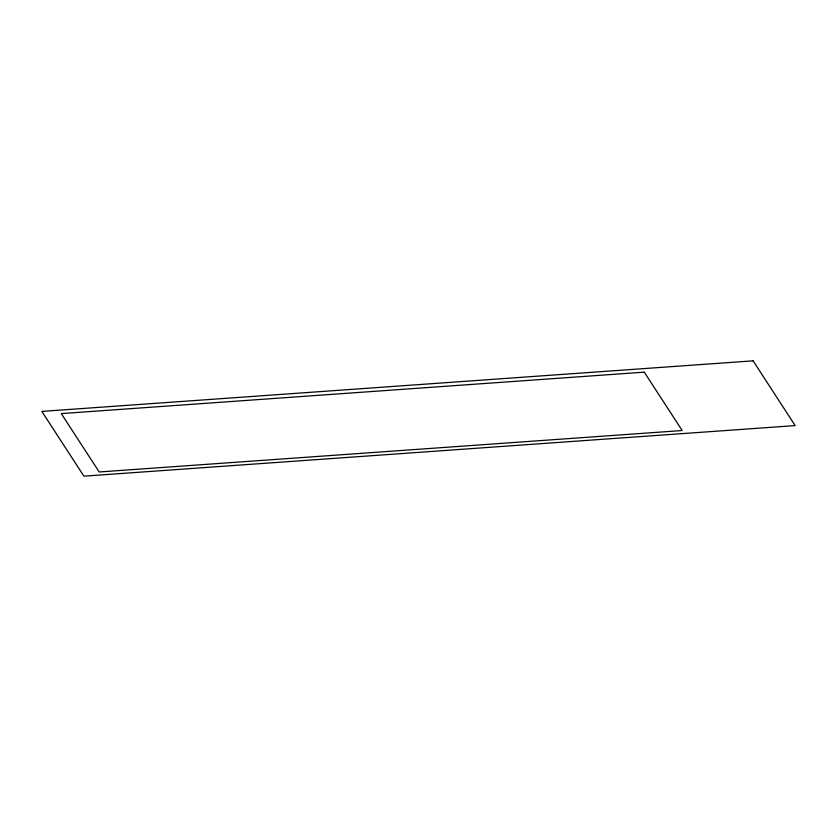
<?xml version="1.0" encoding="UTF-8"?>
<svg xmlns="http://www.w3.org/2000/svg" width="837" height="837" viewBox="0 0 837 837"><rect width="100%" height="100%" fill="white"/><g stroke="black" fill="none" stroke-linecap="round" stroke-linejoin="round"><path stroke-width="1.26" d="M753.101 360.841L41.85 411.406L83.899 476.159L795.15 425.594L753.101 360.841M644.27 372.151L61.279 413.593L99.195 471.974L682.186 430.532L644.27 372.151"/></g></svg>
